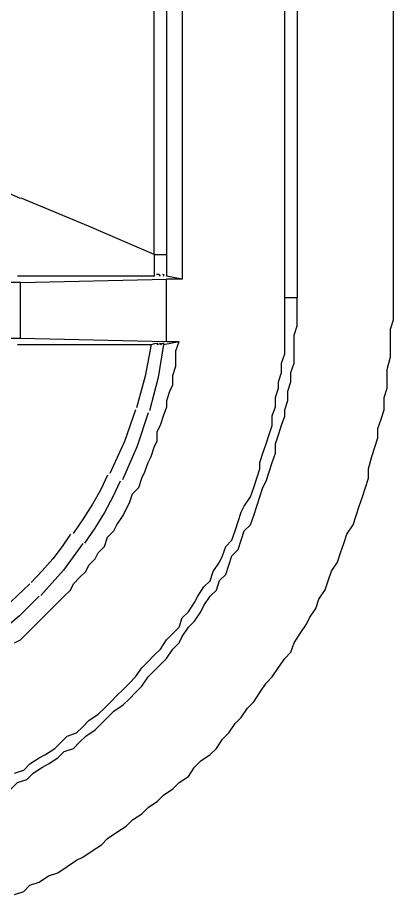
# Model space of a CAD drawing. Header units: millimetres. Extents: x 9 to 367, y 9 to 251.
# Drawn here: x 284.4 to 289.52, y 108.92 to 120.87 of the extents above; entities that cross this region are included whole.
import ezdxf

# ---------------------------------------------------------------- set-up
doc = ezdxf.new("R2010")
doc.units = ezdxf.units.MM
doc.layers.add('图层 1', color=7, linetype='Continuous')

msp = doc.modelspace()

# ---------------------------------------------------------------- linework, layer by layer
at = {"layer": '图层 1', "color": 7, "lineweight": 25}
for points in [[(288.036176, 117.051596), (288.036176, 222.503929)], [(288.205333, 222.503894), (288.205333, 117.051561)], [(289.517561, 117.051596), (289.517561, 222.503929)], [(286.638824, 222.25), (286.638824, 117.305667)], [(286.257824, 117.64451), (286.257824, 221.953843)], [(286.427298, 221.953737), (286.427298, 117.644404)], [(284.437772, 118.406192), (284.059242, 118.568117)], [(286.257824, 117.64451), (285.36362, 118.030801), (284.445604, 118.409685)], [(286.257824, 117.64451), (286.257824, 117.347824)], [(286.257824, 117.64451), (286.427157, 117.64451)], [(286.427298, 117.64451), (286.427298, 117.347824)], [(286.257824, 117.347859), (284.39551, 117.347859)], [(286.342561, 117.347859), (286.325187, 117.369511), (286.287175, 117.372906)], [(286.384929, 117.347859), (286.392911, 117.36832), (286.370466, 117.371848)], [(286.638824, 117.30549), (286.427157, 117.347824)], [(286.427298, 117.347859), (286.43475, 117.368055)], [(284.437772, 117.263474), (283.252439, 117.263474)], [(284.437772, 117.263474), (286.427439, 117.305455)], [(284.437772, 116.501404), (284.437772, 117.263404)], [(286.638824, 117.30549), (286.427157, 117.30549)], [(286.427298, 116.459035), (286.427298, 117.305349)], [(284.310526, 110.363), (284.395545, 110.447667), (284.522192, 110.49), (284.606859, 110.574667), (284.734212, 110.659333), (284.818878, 110.701667), (284.945526, 110.786333), (285.030192, 110.871), (285.157545, 110.913333), (285.241859, 110.998), (285.326526, 111.082667), (285.453878, 111.167333), (285.538545, 111.252), (285.622859, 111.336667), (285.707526, 111.421333), (285.834878, 111.506), (285.919545, 111.590667), (286.003859, 111.675333), (286.088526, 111.76), (286.173545, 111.887), (286.257859, 111.971667), (286.342526, 112.056333), (286.427192, 112.141), (286.512212, 112.268), (286.596878, 112.352667), (286.638859, 112.437333), (286.723526, 112.564333), (286.808192, 112.649), (286.893212, 112.776), (286.935545, 112.860667), (287.019859, 112.987667), (287.104526, 113.071981), (287.146859, 113.199333), (287.231878, 113.284), (287.274212, 113.411), (287.316192, 113.538), (287.400859, 113.622667), (287.443192, 113.749667), (287.485526, 113.876667), (287.570545, 113.961333), (287.612878, 114.088333), (287.655212, 114.215333), (287.697192, 114.342333), (287.739526, 114.469333), (287.781859, 114.554), (287.824192, 114.681), (287.866526, 114.808), (287.909212, 114.935), (287.909212, 115.062), (287.951545, 115.188647), (287.993878, 115.316), (288.036212, 115.443), (288.036212, 115.527667), (288.078192, 115.654667), (288.078192, 115.781667), (288.120526, 115.908667), (288.120526, 116.035667), (288.162859, 116.162667), (288.162859, 116.289667), (288.162859, 116.416667), (288.162859, 116.543667), (288.205192, 116.670667), (288.205192, 116.797667), (288.205192, 116.924667), (288.205192, 117.051667)], [(284.352894, 108.923526), (284.480247, 108.965859), (284.564561, 109.050878), (284.691561, 109.093212), (284.818914, 109.177878), (284.945561, 109.219859), (285.072561, 109.304526), (285.199561, 109.389545), (285.284227, 109.431878), (285.411228, 109.516545), (285.53858, 109.600859), (285.622894, 109.685526), (285.749894, 109.770545), (285.877247, 109.855212), (285.961561, 109.939526), (286.088561, 110.024192), (286.17358, 110.109212), (286.300228, 110.193878), (286.384894, 110.278192), (286.511894, 110.362859), (286.596914, 110.447878), (286.723561, 110.532545), (286.808227, 110.659192), (286.893247, 110.743859), (287.019894, 110.828878), (287.104561, 110.913545), (287.189227, 111.040192), (287.274247, 111.124859), (287.358561, 111.252212), (287.443227, 111.336526), (287.527894, 111.463526), (287.612914, 111.548545), (287.697228, 111.675192), (287.781894, 111.802192), (287.866561, 111.887212), (287.95158, 112.013859), (288.036247, 112.140859), (288.120561, 112.225878), (288.162894, 112.352878), (288.247561, 112.479526), (288.33258, 112.606878), (288.374561, 112.691545), (288.459228, 112.818192), (288.501561, 112.945545), (288.586228, 113.072192), (288.628561, 113.199192), (288.671247, 113.326545), (288.755561, 113.453192), (288.797894, 113.580192), (288.840227, 113.707545), (288.882561, 113.834192), (288.967227, 113.961192), (289.009914, 114.088545), (289.052247, 114.215192), (289.09458, 114.342545), (289.136561, 114.469545), (289.178894, 114.596192), (289.178894, 114.723545), (289.221228, 114.892526), (289.263561, 115.019526), (289.305894, 115.146878), (289.305894, 115.273526), (289.34858, 115.400878), (289.390914, 115.527878), (289.390914, 115.696859), (289.432894, 115.824212), (289.432894, 115.950859), (289.432894, 116.077859), (289.475227, 116.247192), (289.475227, 116.374192), (289.475227, 116.501545), (289.475227, 116.628192), (289.517561, 116.755192), (289.517561, 116.924878), (289.517561, 117.051526)], [(284.353176, 110.574808), (284.480176, 110.616788), (284.56449, 110.701455), (284.691843, 110.786474), (284.77651, 110.828808), (284.903157, 110.913474), (284.987824, 110.997788), (285.072843, 111.082455), (285.19949, 111.125141), (285.284157, 111.209808), (285.368824, 111.294474), (285.496176, 111.378788), (285.58049, 111.463808), (285.665157, 111.548474), (285.750176, 111.633141), (285.834843, 111.717455), (285.91951, 111.802474), (286.003824, 111.887141), (286.08849, 112.013788), (286.17351, 112.098455), (286.257824, 112.183474), (286.34249, 112.268141), (286.427157, 112.394788), (286.512176, 112.479455), (286.596843, 112.564474), (286.638824, 112.691474), (286.72349, 112.775788), (286.80851, 112.903141), (286.850843, 112.987808), (286.93551, 113.114455), (287.019824, 113.199122), (287.062157, 113.326474), (287.146824, 113.453122), (287.18951, 113.537788), (287.231843, 113.665141), (287.316157, 113.749808), (287.35849, 113.876455), (287.400824, 114.003808), (287.443157, 114.130455), (287.48549, 114.215122), (287.57051, 114.342474), (287.612843, 114.469474), (287.655176, 114.596122), (287.697157, 114.723474), (287.697157, 114.808141), (287.73949, 114.934788), (287.781824, 115.062141), (287.824157, 115.188788), (287.866843, 115.315788), (287.866843, 115.443141), (287.909176, 115.569788), (287.909176, 115.697141), (287.95151, 115.824141), (287.95151, 115.908455), (287.993843, 116.035808), (287.993843, 116.162808), (288.036176, 116.289455), (288.036176, 116.416808), (288.036176, 116.543808), (288.036176, 116.670455), (288.036176, 116.797808), (288.036176, 116.924808), (288.036176, 117.051455)], [(288.205333, 117.051596), (288.036353, 117.051596)], [(283.252298, 116.501404), (284.437631, 116.501404)], [(284.353071, 112.352737), (284.437737, 112.394718), (284.522051, 112.479737), (284.607071, 112.564404), (284.691737, 112.649071), (284.776404, 112.733384), (284.861071, 112.818404), (284.945737, 112.903071), (285.030404, 112.987737), (285.115071, 113.072051), (285.157404, 113.157071), (285.241718, 113.241737), (285.326737, 113.326404), (285.369071, 113.411071), (285.453737, 113.495384), (285.496071, 113.580404), (285.580384, 113.665071), (285.622718, 113.791718), (285.707737, 113.876737), (285.750071, 113.961404), (285.834737, 114.088404), (285.877071, 114.172718), (285.919404, 114.257737), (285.961384, 114.384737), (286.046404, 114.469404), (286.088737, 114.596404), (286.131071, 114.681071), (286.173404, 114.808071), (286.215737, 114.892384), (286.257718, 115.019737), (286.300051, 115.104404), (286.300051, 115.231051), (286.342737, 115.316071), (286.385071, 115.443071), (286.427404, 115.569718), (286.427404, 115.654737), (286.469737, 115.781737), (286.512071, 115.866404), (286.512071, 115.993404), (286.554404, 116.120404), (286.554404, 116.205071), (286.554404, 116.332071), (286.596737, 116.459071)], [(284.395404, 116.416667), (286.215737, 116.416667)], [(284.437772, 116.501404), (286.427439, 116.459071)], [(286.215772, 116.416667), (286.13556, 115.987248), (286.017511, 115.553067)], [(286.384929, 116.416667), (286.310317, 115.968551), (286.193371, 115.512497)], [(286.215772, 116.416667), (286.2645, 116.43188), (286.309259, 116.434658)], [(286.300192, 116.416667), (286.337498, 116.433071), (286.367926, 116.435717)], [(286.342561, 116.416667), (286.377486, 116.433335), (286.393361, 116.436775)], [(286.384929, 116.416667), (286.596949, 116.459)], [(286.427298, 116.459035), (286.596631, 116.459035)], [(286.003894, 115.527843), (285.852993, 115.096528), (285.654997, 114.661774)], [(286.173404, 115.485474), (286.026604, 115.031979), (285.825565, 114.573191)], [(285.622859, 114.638667), (285.528546, 114.440058), (285.416572, 114.239631), (285.290178, 114.039931), (285.152606, 113.843506)], [(285.792369, 114.553894), (285.695752, 114.341004), (285.580614, 114.12765), (285.450262, 113.916017), (285.308005, 113.708286)], [(285.115071, 113.834228), (285.003449, 113.664211), (284.874829, 113.496707), (284.732979, 113.332776), (284.581671, 113.173475)], [(285.284227, 113.707439), (285.020835, 113.341741), (284.712727, 112.998003)], [(284.564526, 113.156929), (284.30519, 112.911308), (284.017014, 112.671507)], [(284.691667, 112.987773), (284.422056, 112.720411), (284.119108, 112.464956)]]:
    msp.add_lwpolyline(points, dxfattribs=at)

doc.saveas('drawing.dxf')
